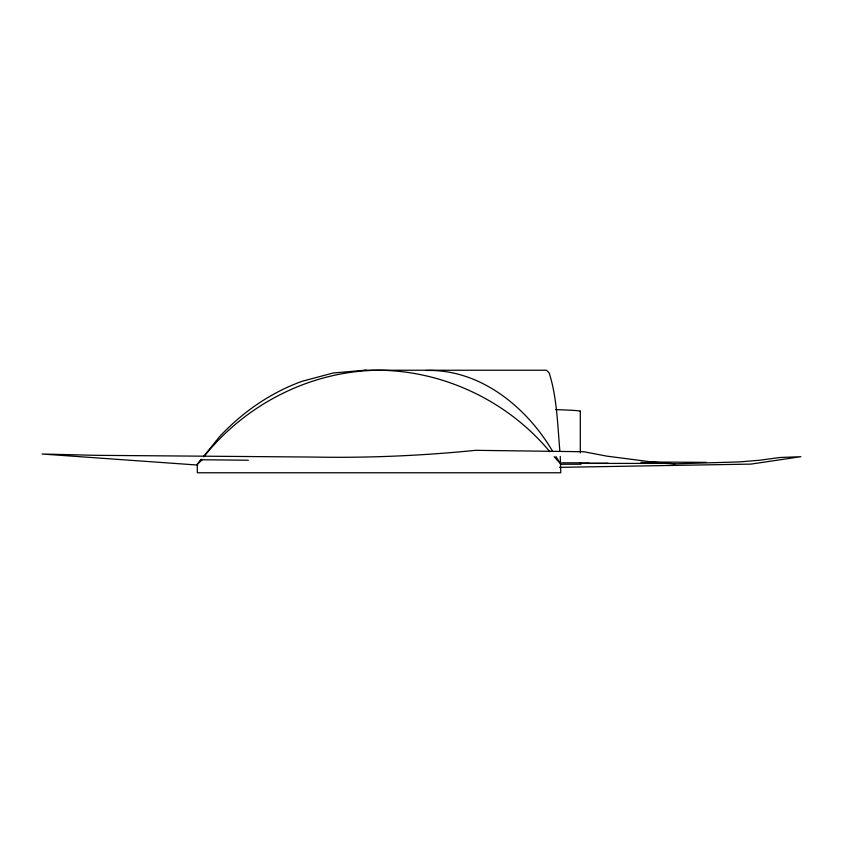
<?xml version="1.0" encoding="UTF-8"?>
<svg xmlns="http://www.w3.org/2000/svg" width="843" height="843" viewBox="0 0 843 843"><rect width="100%" height="100%" fill="white"/><g stroke="black" fill="none" stroke-linecap="round" stroke-linejoin="round"><path stroke-width="1.26" d="M201.319 459.277L197.304 464.24L197.304 472.765L560.795 472.765L560.247 456.4M203.721 456.295L219.465 436.8A264.281 218.969 -90 0 1 302.11 381.289L333.101 373.006L364.766 370.235L546.506 370.235L549.215 373.006C557.149 398.202 557.529 425.041 559.889 451.174M203.837 456.79C245.724 403.934 311.383 370.699 379.055 370.235C444.293 370.825 508.224 401.468 549.784 451.679M202.12 459.951L197.304 464.24L201.235 459.762L248.285 460.225M426.231 370.477C479.92 368.928 526.359 406.758 552.492 451.068M640.996 462.407L675.022 463.829L739.385 461.911L760.028 460.194L779.859 457.507L800.85 456.695L750.976 464.103L559.562 467.349M579.858 463.365L589.004 463.228M581.038 463.397L663.251 463.418M580.384 463.376L607.961 463.26M561.807 462.807L581.038 462.807M560.985 464.24L581.038 464.24M651.059 462.027L706.318 462.354M197.631 465.051L42.15 454.019L95.575 455.325L312.721 457.054A1450.487 1181.338 -40.7 0 0 475.673 450.32L583.83 451.743L606.739 456.126L652.398 462.038L675.022 463.829M364.766 370.235L367.306 370.456M554.178 456.695L560.795 464.24L555.948 456.558M580.29 411.152L580.311 452.86M555.59 409.645A152.151 3.014 0 0 1 580.058 411.489"/></g></svg>
